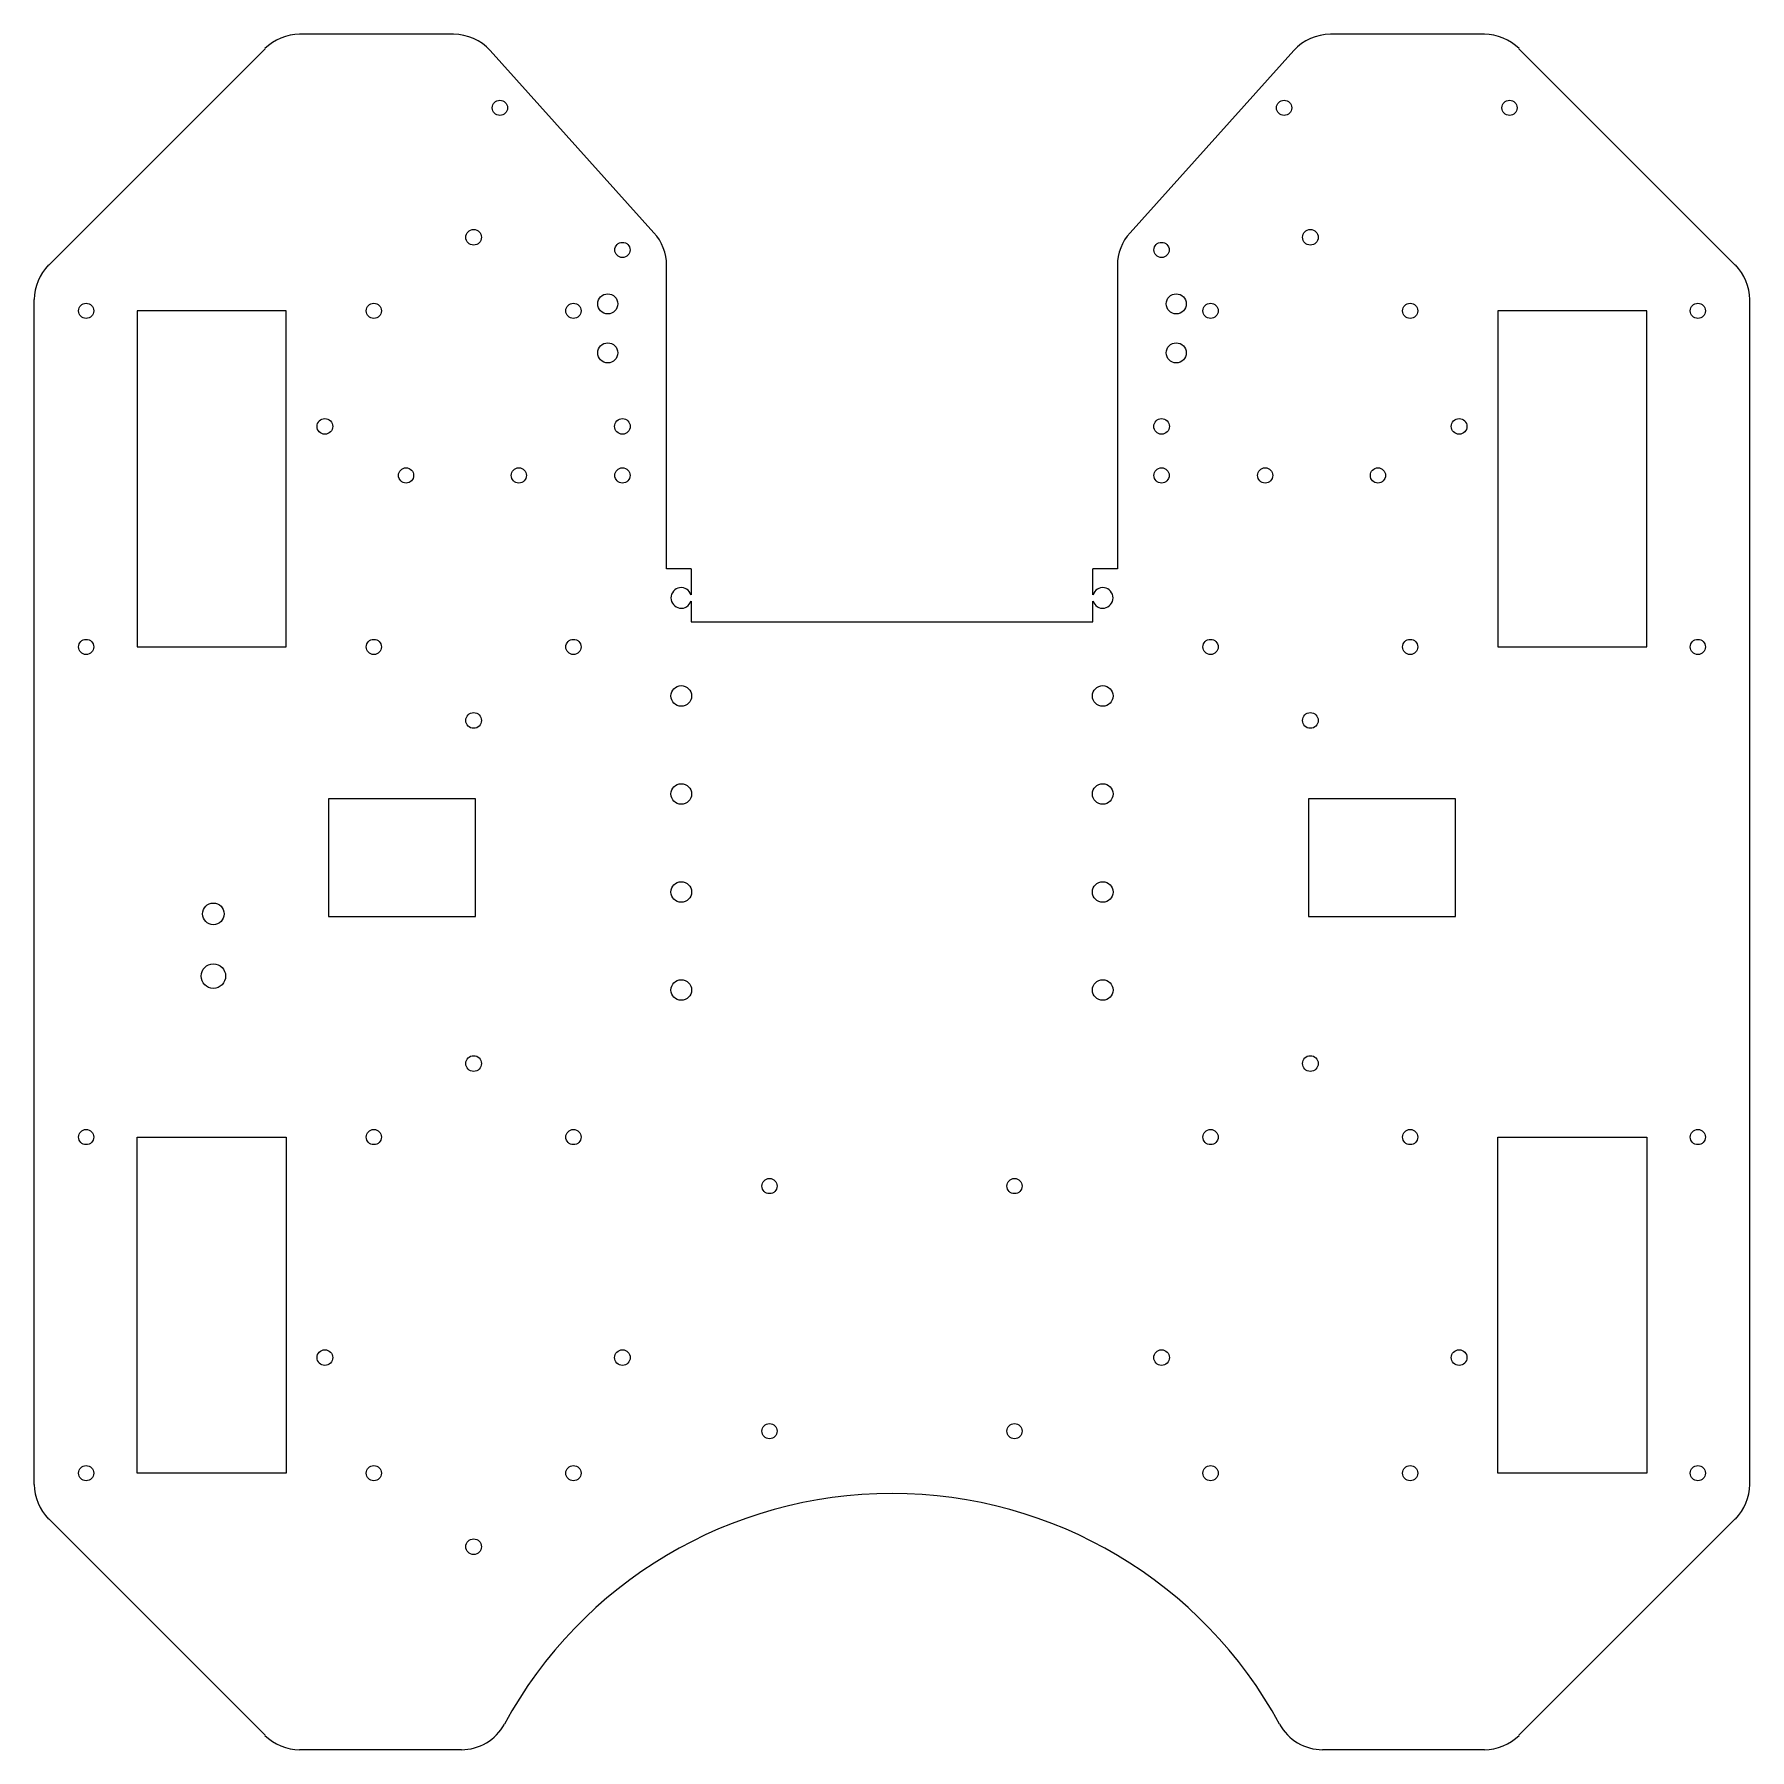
# Model space of a CAD drawing. Header units: millimetres. Extents: x -175 to 175, y -175 to 175.
import ezdxf

# ---------------------------------------------------------------- set-up
doc = ezdxf.new("R2010")
doc.units = ezdxf.units.MM

msp = doc.modelspace()

# ---------------------------------------------------------------- linework, layer by layer
at = {"color": 7, "linetype": 'Continuous', "lineweight": 25}
for p, q in [((-127.93, 172.07), (-172.07, 127.93)), ((-89.45, 175), (-120.86, 175)), ((-82.02, 171.69), (-48.57, 134.52)), ((48.57, 134.52), (82.02, 171.69)), ((120.86, 175), (89.45, 175)), ((127.93, 172.07), (172.07, 127.93)), ((-46, 65.93), (-46, 127.83)), ((46, 127.83), (46, 65.93)), ((-175, -120.86), (-175, 120.86)), ((175, -120.86), (175, 120.86)), ((-153.99, 118.58), (-153.99, 50)), ((-123.59, 118.58), (-153.99, 118.58)), ((-123.59, 50), (-123.59, 118.58)), ((123.59, 118.58), (123.59, 50)), ((153.99, 118.58), (123.59, 118.58)), ((153.99, 50), (153.99, 118.58)), ((-41, 65.93), (-46, 65.93)), ((-41, 65.93), (-41, 60.64)), ((46, 65.93), (41, 65.93)), ((41, 60.64), (41, 65.93)), ((-41, 59.36), (-41, 55.11)), ((41, 55.11), (41, 59.36)), ((-41, 55.11), (41, 55.11)), ((-153.99, 50), (-123.59, 50)), ((123.59, 50), (153.99, 50)), ((-115, 19), (-115, -5)), ((-85, 19), (-115, 19)), ((-85, -5), (-85, 19)), ((85, 19), (85, -5)), ((115, 19), (85, 19)), ((115, -5), (115, 19)), ((-115, -5), (-85, -5)), ((85, -5), (115, -5)), ((-153.99, -118.58), (-153.99, -50)), ((-153.99, -50), (-123.59, -50)), ((-123.59, -50), (-123.59, -118.58)), ((123.59, -50), (153.99, -50)), ((123.59, -118.58), (123.59, -50)), ((153.99, -50), (153.99, -118.58)), ((-123.59, -118.58), (-153.99, -118.58)), ((153.99, -118.58), (123.59, -118.58)), ((-127.93, -172.07), (-172.07, -127.93)), ((172.07, -127.93), (127.93, -172.07)), ((-87.87, -175), (-120.86, -175)), ((120.86, -175), (87.87, -175))]:
    msp.add_line(p, q, dxfattribs=at)
for centre, radius in [((-80, 160), 1.55), ((80, 160), 1.55), ((126, 160), 1.55), ((-85.36, 133.58), 1.6), ((85.36, 133.58), 1.6), ((-55, 131), 1.55), ((55, 131), 1.55), ((-164.43, 118.58), 1.55), ((-105.72, 118.58), 1.55), ((-65, 118.58), 1.55), ((-58, 120), 2.05), ((58, 120), 2.05), ((65, 118.58), 1.55), ((105.72, 118.58), 1.55), ((164.43, 118.58), 1.55), ((-58, 110), 2.05), ((58, 110), 2.05), ((-115.72, 95), 1.6), ((-55, 95), 1.6), ((55, 95), 1.6), ((115.72, 95), 1.6), ((-99.15, 85), 1.55), ((-76.14, 85), 1.55), ((-55, 85), 1.55), ((55, 85), 1.55), ((76.14, 85), 1.55), ((99.15, 85), 1.55), ((-164.43, 50), 1.55), ((-105.72, 50), 1.55), ((-65, 50), 1.55), ((65, 50), 1.55), ((105.72, 50), 1.55), ((164.43, 50), 1.55), ((-43, 40), 2.1), ((43, 40), 2.1), ((-85.36, 35), 1.6), ((85.36, 35), 1.6), ((-43, 20), 2.1), ((43, 20), 2.1), ((-43, 0), 2.1), ((43, 0), 2.1), ((-138.47, -4.46), 2.21), ((-138.47, -17.16), 2.5), ((-43, -20), 2.1), ((43, -20), 2.1), ((-85.36, -35), 1.6), ((85.36, -35), 1.6), ((-164.43, -50), 1.55), ((-105.72, -50), 1.55), ((-65, -50), 1.55), ((65, -50), 1.55), ((105.72, -50), 1.55), ((164.43, -50), 1.55), ((-25, -60), 1.55), ((25, -60), 1.55), ((-115.72, -95), 1.6), ((-55, -95), 1.6), ((55, -95), 1.6), ((115.72, -95), 1.6), ((-25, -110), 1.55), ((25, -110), 1.55), ((-164.43, -118.58), 1.55), ((-105.72, -118.58), 1.55), ((-65, -118.58), 1.55), ((65, -118.58), 1.55), ((105.72, -118.58), 1.55), ((164.43, -118.58), 1.55), ((-85.36, -133.58), 1.6)]:
    msp.add_circle(centre, radius, dxfattribs=at)
for centre, radius, start, end in [((-120.86, 165), 10, 90, 135), ((-89.45, 165), 10, 41.9872, 90), ((89.45, 165), 10, 90, 138.0128), ((120.86, 165), 10, 45, 90), ((-56, 127.83), 10, 0, 41.9872), ((56, 127.83), 10, 138.0128, 180), ((-165, 120.86), 10, 135, 180), ((165, 120.86), 10, 0, 45), ((-43, 60), 2.1, 17.7528, 342.2472), ((43, 60), 2.1, 197.7528, 162.2472), ((-165, -120.86), 10, 180, 225), ((165, -120.86), 10, 315, 0), ((0, -212.73), 90, 28.5081, 151.4919), ((-87.87, -165), 10, 270, 331.4919), ((87.87, -165), 10, 208.5081, 270), ((-120.86, -165), 10, 225, 270), ((120.86, -165), 10, 270, 315)]:
    msp.add_arc(centre, radius, start, end, dxfattribs=at)

doc.saveas('drawing.dxf')
